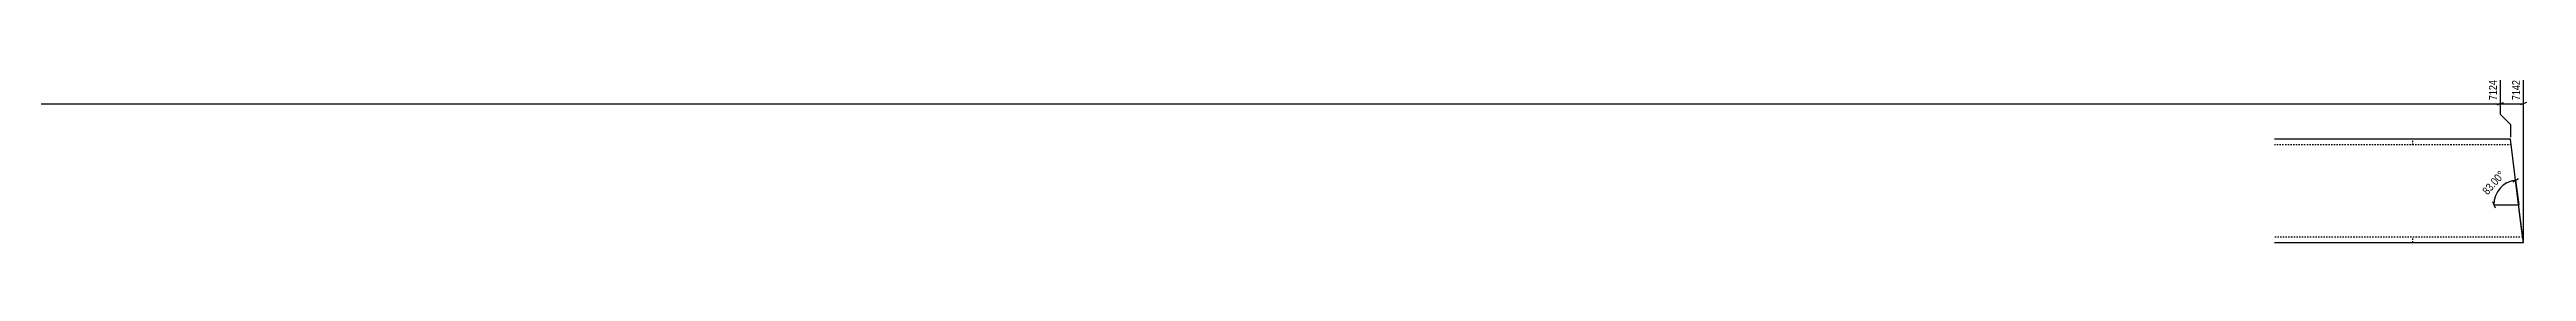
# Model space of a CAD drawing. Header units: millimetres. Extents: x 9 to 20440, y 9 to 247.
# Drawn here: x 16858 to 20440, y 9 to 247 of the extents above; entities that cross this region are included whole.
import ezdxf

# ---------------------------------------------------------------- set-up
doc = ezdxf.new("R2010")
doc.units = ezdxf.units.MM
doc.linetypes.add('DXK_LINE_DOT2', pattern=[3.9198, 1.9599, -1.9599])
doc.layers.add('MÅLSÆTNING', color=7, linetype='Continuous')
doc.layers.add('STÅL', color=7, linetype='Continuous')
doc.styles.add('Arial Narrow', font='ARIALN.TTF', dxfattribs={"height": 0.2})

msp = doc.modelspace()

# ---------------------------------------------------------------- linework, layer by layer
at = {"layer": 'MÅLSÆTNING', "color": 7, "linetype": 'Continuous'}
for p, q in [((20402.5, 244.8), (20402.5, 195.5)), ((20436, 12), (20436, 244.8)), ((16224, 210.5), (20402.5, 210.5)), ((20398, 208.7), (20407, 212.3)), ((20402.5, 195.5), (20417.5, 180.5)), ((20417.5, 180.5), (20417.5, 162)), ((20417.5, 180.5), (20417.5, 162)), ((20440.5, 212.3), (20431.5, 208.7)), ((20420.6, 97.3), (20429.1, 102)), ((20435.6, 12), (20424.8, 99.7)), ((20424.8, 99.7), (20429.2, 63.9)), ((20391.4, 68.4), (20395, 59.4)), ((20393.2, 63.9), (20429.2, 63.9))]:
    msp.add_line(p, q, dxfattribs=at)
msp.add_arc((20429.2, 63.9), 36, 97, 180, dxfattribs=at)
at = {"layer": 'STÅL', "color": 2, "linetype": 'Continuous'}
for p, q in [((20417.5, 159), (20076, 159)), ((20433.5, 29), (20417.5, 159)), ((20076, 9), (20436, 9)), ((20436, 9), (20433.5, 29))]:
    msp.add_line(p, q, dxfattribs=at)
at = {"layer": 'STÅL', "color": 7, "linetype": 'DXK_LINE_DOT2'}
for p, q in [((20418.5, 151), (20076, 151)), ((20276, 151), (20276, 159)), ((20435, 17), (20076, 17)), ((20276, 9), (20276, 17)), ((20436, 9), (20434.4, 21.3))]:
    msp.add_line(p, q, dxfattribs=at)

# ---------------------------------------------------------------- next in the draw order: wipeouts: each hides what was drawn before it
at = {"color": 0, "linetype": 'Continuous'}
msp.add_wipeout([(20400.1, 247.2), (20383.3, 247.2), (20383.3, 213.2), (20400.1, 213.2)], dxfattribs=at).dxf.layer = 'MÅLSÆTNING'
at = {"color": 0}
msp.add_wipeout([(20413.6, 107.2), (20401, 118.3), (20371.8, 85.3), (20384.4, 74.2)], dxfattribs=at).dxf.layer = 'MÅLSÆTNING'

# ---------------------------------------------------------------- next in the draw order: linework, layer by layer
at = {"layer": 'MÅLSÆTNING', "color": 7, "linetype": 'Continuous'}
for p, q in [((20402.5, 244.8), (20402.5, 195.5)), ((20398, 208.7), (20407, 212.3)), ((20402.5, 210.5), (20436, 210.5)), ((20402.5, 195.5), (20417.5, 180.5))]:
    msp.add_line(p, q, dxfattribs=at)

# ---------------------------------------------------------------- next in the draw order: texts
at = {"layer": 'MÅLSÆTNING', "color": 3, "linetype": 'Continuous', "style": 'Arial Narrow'}
msp.add_text('7124', height=11.45, rotation=90.0002, dxfattribs=at).set_placement((20397.7, 215.6))
at = {"layer": 'MÅLSÆTNING', "color": 3, "style": 'Arial Narrow'}
msp.add_text('83.00°', height=11.45, rotation=48.5009, dxfattribs=at).set_placement((20384.2, 77.5))

# ---------------------------------------------------------------- next in the draw order: wipeouts: each hides what was drawn before it
at = {"color": 0, "linetype": 'Continuous'}
msp.add_wipeout([(20433.6, 247.2), (20416.8, 247.2), (20416.8, 213.2), (20433.6, 213.2)], dxfattribs=at).dxf.layer = 'MÅLSÆTNING'

# ---------------------------------------------------------------- next in the draw order: texts
at = {"layer": 'MÅLSÆTNING', "color": 3, "linetype": 'Continuous', "style": 'Arial Narrow'}
msp.add_text('7142', height=11.45, rotation=90.0002, dxfattribs=at).set_placement((20431.2, 215.6))

doc.saveas('drawing.dxf')
